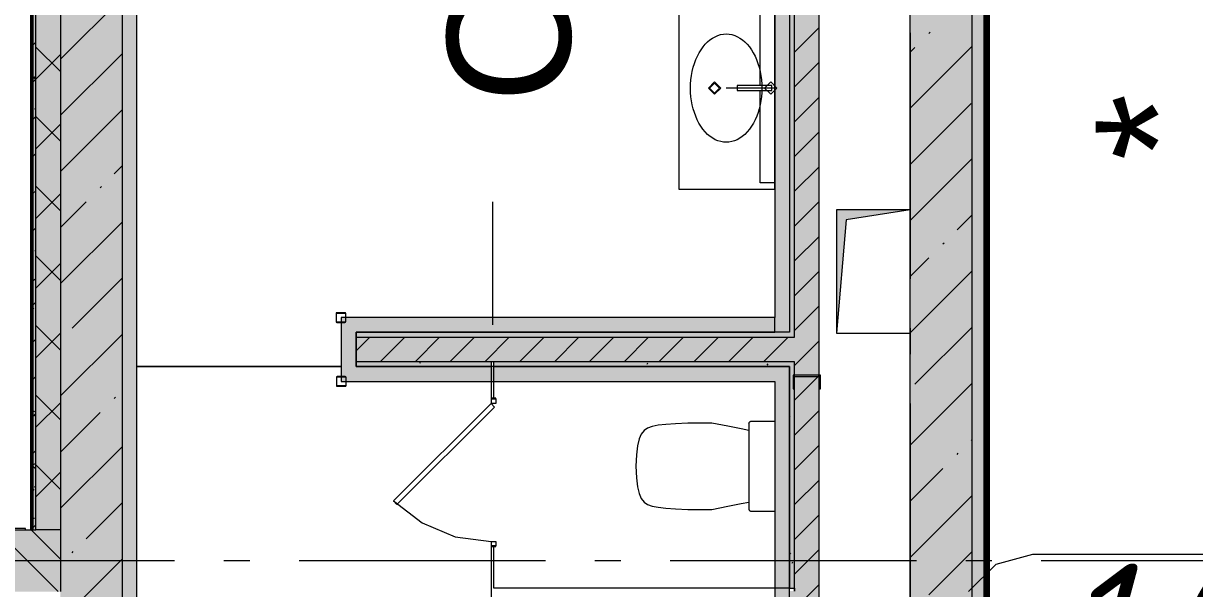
# Model space of a CAD drawing. Header units: millimetres. Extents: x -537608 to 253996, y -217170 to 186033.
# Drawn here: x -302677 to -297922, y -151263 to -148967 of the extents above; entities that cross this region are included whole.
import ezdxf

# ---------------------------------------------------------------- set-up
doc = ezdxf.new("R2010")
doc.units = ezdxf.units.MM
doc.layers.add('16) Лак 1.6м', color=160, linetype='Continuous', lineweight=90)
doc.layers.add('PDF _Геометрия', color=7, linetype='Continuous')
doc.layers.add('PDF _Текст', color=7, linetype='Continuous')
doc.layers.add('PDF _Сплошная заливка', color=7, linetype='Continuous', true_color=0xffffff)
doc.styles.add('PDF GOST-Common', font='arial.ttf')
doc.styles.add('PDF ISOCPEUR Italic', font='isocpeui.ttf')

msp = doc.modelspace()

# ---------------------------------------------------------------- hatches: boundary and pattern name
at = {"layer": 'PDF _Сплошная заливка', "true_color": 0x60b5fb, "transparency": 33554559}
msp.add_hatch(color=151, dxfattribs=at).paths.add_polyline_path([(-299626.1788, -150220.9873), (-299566.1759, -150220.9873), (-299566.1759, -146899.6326), (-299626.1788, -146899.6326), (-299626.1788, -150160.9866)])
at = {"layer": 'PDF _Сплошная заливка', "transparency": 33554559}
h = msp.add_hatch(color=256, dxfattribs=at)
h.paths.add_polyline_path([(-299546.1793, -154649.6346), (-299546.1793, -152184.9879), (-299566.1759, -152184.9879), (-299566.1759, -154649.6346)], flags=0)
h.paths.add_polyline_path([(-299566.1759, -152172.9874), (-299546.1793, -152172.9874), (-299546.1793, -151272.9877), (-299566.1759, -151272.9877), (-299566.1759, -151841.3613)], flags=0)
h.paths.add_polyline_path([(-299566.1759, -151260.9871), (-299546.1793, -151260.9871), (-299546.1793, -150340.9865), (-299566.1759, -150340.9865), (-299566.1759, -151128.1219)], flags=0)
h.paths.add_polyline_path([(-299546.1793, -150240.9861), (-299546.1793, -147149.6316), (-299566.1759, -147149.6316), (-299566.1759, -150240.9861)], flags=0)
for points in [[(-299546.1793, -154649.6346), (-299446.1788, -154649.6346), (-299446.1788, -147149.6316), (-299546.1793, -147149.6316), (-299546.1793, -153981.084)], [(-301034.8054, -150240.9861), (-299566.1759, -150240.9861), (-299566.1759, -150220.9873), (-301326.1777, -150220.9873), (-301326.1777, -150240.9861)], [(-301034.8054, -150340.9865), (-299546.1793, -150340.9865), (-299546.1793, -150240.9861), (-301326.1777, -150240.9861), (-301326.1777, -150340.9865)]]:
    msp.add_hatch(color=256, dxfattribs=at).paths.add_polyline_path(points)
at = {"layer": 'PDF _Сплошная заливка', "true_color": 0x2254ff, "transparency": 33554559}
for points in [[(-302276.1776, -154339.6349), (-302216.1791, -154339.6349), (-302216.1791, -148309.6328), (-302276.1776, -148309.6328), (-302276.1776, -153981.084)], [(-299626.1788, -150220.9873), (-299626.1788, -150160.9866), (-301386.1806, -150160.9866), (-301386.1806, -150220.9873), (-300191.5361, -150220.9873)], [(-300191.5361, -150420.986), (-299566.1759, -150420.986), (-299566.1759, -150360.9853), (-301326.1777, -150360.9853), (-301326.1777, -150420.986), (-301034.8054, -150420.986)]]:
    msp.add_hatch(color=160, dxfattribs=at).paths.add_polyline_path(points)
at = {"layer": 'PDF _Сплошная заливка', "transparency": 33554559}
h = msp.add_hatch(color=256, dxfattribs=at)
h.paths.add_polyline_path([(-301326.1777, -150360.9853), (-300778.1775, -150360.9853), (-300778.1775, -150340.9865), (-301326.1777, -150340.9865)], flags=0)
h.paths.add_polyline_path([(-299566.1759, -150360.9853), (-299566.1759, -150340.9865), (-300766.177, -150340.9865), (-300766.177, -150360.9853), (-300191.5361, -150360.9853)], flags=0)
at = {"layer": 'PDF _Сплошная заливка', "true_color": 0x2254ff, "transparency": 33554559}
h = msp.add_hatch(color=160, dxfattribs=at)
h.paths.add_polyline_path([(-299566.1759, -154649.6346), (-299566.1759, -154333.7875), (-299626.1788, -154333.7875), (-299626.1788, -154649.6346)], flags=0)
h.paths.add_polyline_path([(-299617.3689, -153977.6738), (-299566.1759, -153977.6738), (-299566.1759, -153814.9878), (-299626.1788, -153816.9879), (-299626.1788, -153977.6738)], flags=0)
h.paths.add_polyline_path([(-299566.1759, -153802.9873), (-299566.1759, -153573.788), (-299626.1788, -153573.788), (-299626.1788, -153800.9872), (-299596.1795, -153802.9873)], flags=0)
h.paths.add_polyline_path([(-299566.1759, -153217.6721), (-299566.1759, -152998.9879), (-299626.1788, -153000.988), (-299626.1788, -153217.6721), (-299596.1795, -153217.6721)], flags=0)
h.paths.add_polyline_path([(-299566.1759, -152986.9873), (-299566.1759, -152813.7864), (-299626.1788, -152813.7864), (-299626.1788, -152984.9872), (-299596.1795, -152986.9873)], flags=0)
h.paths.add_polyline_path([(-299595.4906, -152457.6726), (-299566.1759, -152457.6726), (-299566.1759, -150420.986), (-299626.1788, -150420.986), (-299626.1788, -152457.6726)], flags=0)
at = {"layer": 'PDF _Сплошная заливка', "transparency": 33554559}
h = msp.add_hatch(color=256, dxfattribs=at)
h.paths.add_polyline_path([(-302526.1787, -151274.6326), (-302526.1787, -151024.6336), (-302743.1793, -151024.6336), (-302743.1793, -151274.6326), (-302626.1792, -151274.6326)], flags=0)
h.paths.add_polyline_path([(-305198.1808, -151274.6326), (-305198.1808, -151024.6336), (-305426.1786, -151024.6336), (-305426.1786, -151274.6326), (-305251.152, -151274.6326)], flags=0)

# ---------------------------------------------------------------- linework, layer by layer
at = {"layer": '16) Лак 1.6м'}
msp.add_lwpolyline([(-298626.1744, -147209.6323), (-298766.1767, -147209.6323), (-298766.1767, -154589.6339), (-298676.1789, -154589.6339)], dxfattribs=at)
at = {"layer": 'PDF _Геометрия', "lineweight": 9}
for p, q in [((-299076.1764, -154399.6335), (-299076.1764, -146899.6326)), ((-302646.1801, -151024.6336), (-302646.1801, -147149.6316)), ((-302642.1799, -147149.6316), (-302642.1799, -151024.6336)), ((-302638.1797, -147149.6316), (-302638.1797, -151024.6336)), ((-302626.1792, -151024.6336), (-302626.1792, -147149.6316)), ((-302526.1787, -147149.6316), (-302526.1787, -151024.6336)), ((-299566.1759, -147149.6316), (-299566.1759, -150220.9873)), ((-299566.1759, -147149.6316), (-299566.1759, -150220.9873)), ((-299546.1793, -150240.9861), (-299546.1793, -147149.6316)), ((-299446.1788, -154649.6346), (-299446.1788, -147149.6316)), ((-298826.1795, -147209.6323), (-298826.1795, -154585.989)), ((-298826.1795, -147209.6323), (-298826.1795, -154399.6335)), ((-298766.1767, -154589.6339), (-298766.1767, -147209.6323)), ((-302526.1787, -147399.6327), (-302526.1787, -151024.6336)), ((-302276.1776, -148309.6328), (-302276.1776, -154339.6349)), ((-302276.1776, -148309.6328), (-302276.1776, -154339.6349)), ((-302216.1791, -154339.6349), (-302216.1791, -148369.6335)), ((-302526.1787, -149111.6601), (-302276.1776, -148861.659)), ((-299546.1793, -149083.2648), (-299446.1788, -148983.2643)), ((-299000.3407, -149007.3), (-298995.5999, -149002.5591)), ((-302638.1797, -149054.8307), (-302626.1792, -149042.8301)), ((-302526.1787, -149162.7239), (-302626.1792, -149062.7235)), ((-302626.1792, -149193.4164), (-302526.1787, -149093.416)), ((-302526.1787, -149339.7571), (-302276.1776, -149089.7581)), ((-299076.1764, -149311.2347), (-298826.1795, -149061.2358)), ((-299076.1764, -149083.1378), (-299057.3639, -149064.3253)), ((-299546.1793, -149224.6859), (-299446.1788, -149124.6855)), ((-302638.1797, -149205.7937), (-302626.1792, -149193.7932)), ((-302636.9568, -149186.1072), (-302626.1792, -149181.9692)), ((-302626.1792, -149193.3755), (-302636.9568, -149186.1072)), ((-299546.1793, -149366.1071), (-299446.1788, -149266.1067)), ((-299076.1764, -149539.3339), (-298829.2669, -149292.4222)), ((-302631.7683, -149313.3683), (-302626.1792, -149312.632)), ((-302526.1787, -149567.8561), (-302276.1776, -149317.8572)), ((-302638.1797, -149356.5673), (-302626.1792, -149344.5668)), ((-302526.1787, -149445.5662), (-302626.1792, -149345.5657)), ((-302626.1792, -149476.2587), (-302526.1787, -149376.2583)), ((-299546.1793, -149507.5282), (-299446.1788, -149407.5278)), ((-302638.1797, -149507.5304), (-302626.1792, -149495.5298)), ((-299076.1764, -149767.4329), (-298826.1795, -149517.4318)), ((-302307.77, -149577.5466), (-302276.1776, -149545.9541)), ((-299546.1793, -149648.9494), (-299446.1788, -149548.9511)), ((-302526.1787, -149728.4085), (-302626.1792, -149628.408)), ((-302638.1797, -149658.3039), (-302626.1792, -149646.3033)), ((-302626.1792, -149759.101), (-302526.1787, -149659.1005)), ((-302364.7932, -149634.5698), (-302360.0524, -149629.829)), ((-299626.1788, -149639.6335), (-299626.1788, -150160.9866)), ((-302526.1787, -149795.9552), (-302421.8207, -149691.5951)), ((-300770.9565, -150190.9859), (-300770.9565, -149690.9858)), ((-299546.1793, -149790.3705), (-299446.1788, -149690.3722)), ((-298886.2901, -149805.6435), (-298826.1795, -149745.5309)), ((-302638.1797, -149809.267), (-302626.1792, -149797.2664)), ((-302626.4719, -149773.1124), (-302626.1792, -149772.8885)), ((-302526.1787, -150024.0543), (-302276.1776, -149774.0533)), ((-299546.1793, -149931.7938), (-299446.1788, -149831.7934)), ((-298943.3132, -149862.6689), (-298938.5724, -149857.9281)), ((-302630.7951, -149891.4905), (-302626.1792, -149887.9467)), ((-302526.1787, -150011.2529), (-302626.1792, -149911.2524)), ((-302626.1792, -150041.9454), (-302526.1787, -149941.945)), ((-299076.1764, -149995.532), (-299000.3407, -149919.6942)), ((-302635.1182, -150009.8664), (-302629.8005, -150005.7844)), ((-302478.8438, -150204.8164), (-302276.1776, -150002.1524)), ((-299546.1793, -150073.215), (-299446.1788, -149973.2145)), ((-299076.1764, -150223.629), (-298826.1795, -149973.63)), ((-302638.1797, -150111.0036), (-302626.1792, -150099.003)), ((-302638.1797, -150127.2734), (-302634.1236, -150124.1625)), ((-301406.414, -150143.0804), (-301407.5853, -150145.9095)), ((-301407.5853, -150145.9095), (-301407.5853, -150177.9088)), ((-301403.585, -150141.9093), (-301406.414, -150143.0804)), ((-301405.583, -150145.9095), (-301404.9974, -150144.495)), ((-301405.583, -150177.9088), (-301405.583, -150145.9095)), ((-301404.9974, -150144.495), (-301403.585, -150143.9094)), ((-301371.5835, -150141.9093), (-301403.585, -150141.9093)), ((-301403.585, -150143.9094), (-301371.5835, -150143.9094)), ((-301368.7546, -150143.0804), (-301371.5835, -150141.9093)), ((-301371.5835, -150143.9094), (-301370.1712, -150144.495)), ((-301370.1712, -150144.495), (-301369.5856, -150145.9095)), ((-301369.5856, -150145.9095), (-301369.5856, -150177.9088)), ((-301367.5833, -150145.9095), (-301368.7546, -150143.0804)), ((-301367.5833, -150177.9088), (-301367.5833, -150145.9095)), ((-299546.1793, -150214.6361), (-299446.1788, -150114.6356)), ((-302526.1787, -150294.0952), (-302626.1792, -150194.0947)), ((-301407.5853, -150177.9088), (-301406.414, -150180.7378)), ((-301406.414, -150180.7378), (-301403.585, -150181.909)), ((-301404.9974, -150179.3233), (-301405.583, -150177.9088)), ((-301403.585, -150179.9089), (-301404.9974, -150179.3233)), ((-301371.5835, -150179.9089), (-301403.585, -150179.9089)), ((-301403.585, -150181.909), (-301371.5835, -150181.909)), ((-299626.1788, -150160.9866), (-301386.1806, -150160.9866)), ((-301386.1806, -150160.9866), (-301386.1806, -150220.9873)), ((-301370.1712, -150179.3233), (-301371.5835, -150179.9089)), ((-301371.5835, -150181.909), (-301368.7546, -150180.7378)), ((-301369.5856, -150177.9088), (-301370.1712, -150179.3233)), ((-301368.7546, -150180.7378), (-301367.5833, -150177.9088)), ((-299626.1788, -150220.9873), (-299626.1788, -150160.9866)), ((-302626.1792, -150324.7877), (-302526.1787, -150224.7872)), ((-302526.1787, -150480.2504), (-302276.1776, -150230.2515)), ((-301386.1806, -150220.9873), (-301386.1806, -150420.986)), ((-299566.1759, -150220.9873), (-301326.1777, -150220.9873)), ((-301326.1777, -150220.9873), (-301326.1777, -150240.9861)), ((-301326.1777, -150360.9853), (-301326.1777, -150220.9873)), ((-301326.1777, -150220.9873), (-299626.1788, -150220.9873)), ((-301326.1777, -150297.5786), (-301269.5852, -150240.9861)), ((-301326.1777, -150240.9861), (-299566.1759, -150240.9861)), ((-301326.1777, -150240.9861), (-301326.1777, -150340.9865)), ((-301228.1623, -150340.9865), (-301128.1618, -150240.9861)), ((-301086.7433, -150340.9865), (-300986.7429, -150240.9861)), ((-300945.32, -150340.9865), (-300845.3196, -150240.9861)), ((-300803.901, -150340.9865), (-300703.9006, -150240.9861)), ((-300662.4777, -150340.9865), (-300562.4773, -150240.9861)), ((-300521.0587, -150340.9865), (-300421.0583, -150240.9861)), ((-300379.6355, -150340.9865), (-300279.635, -150240.9861)), ((-300238.2122, -150340.9865), (-300138.2161, -150240.9861)), ((-300096.7931, -150340.9865), (-299996.7927, -150240.9861)), ((-299955.3699, -150340.9865), (-299855.3694, -150240.9861)), ((-299813.9509, -150340.9865), (-299713.9505, -150240.9861)), ((-299672.5276, -150340.9865), (-299572.5272, -150240.9861)), ((-299566.1759, -150220.9873), (-299626.1788, -150220.9873)), ((-299566.1759, -150240.9861), (-299546.1793, -150240.9861)), ((-299057.3639, -150432.9155), (-298826.1795, -150201.7291)), ((-302638.1797, -150261.7772), (-302626.1792, -150249.7766)), ((-299546.1793, -150356.0572), (-299446.1788, -150256.0567)), ((-302638.1797, -150313.8054), (-302637.3702, -150314.32)), ((-300778.1775, -150340.9865), (-301326.1777, -150340.9865)), ((-301326.1777, -150340.9865), (-301326.1777, -150360.9853)), ((-300766.177, -150340.9865), (-300778.1775, -150340.9865)), ((-300766.177, -150340.9865), (-300778.1775, -150340.9865)), ((-300778.1775, -150340.9865), (-300778.1775, -150360.9853)), ((-299566.1759, -150340.9865), (-300766.177, -150340.9865)), ((-300766.177, -150360.9853), (-300766.177, -150340.9865)), ((-299546.1793, -150340.9865), (-299566.1759, -150340.9865)), ((-299546.1793, -151260.9871), (-299546.1793, -150340.9865)), ((-301326.1777, -150360.9853), (-300778.1775, -150360.9853)), ((-299566.1759, -150360.9853), (-301326.1777, -150360.9853)), ((-300778.1775, -150360.9853), (-300778.1775, -150490.9872)), ((-300766.177, -150490.9872), (-300766.177, -150360.9853)), ((-300766.177, -150360.9853), (-299566.1759, -150360.9853)), ((-299566.1759, -150360.9853), (-299566.1759, -151260.9871)), ((-299566.1759, -150420.986), (-299566.1759, -150360.9853)), ((-302638.1797, -150412.7402), (-302626.1792, -150400.7397)), ((-301405.006, -150402.1584), (-301406.1772, -150404.9852)), ((-301406.1772, -150404.9852), (-301406.1772, -150436.9868)), ((-301406.1772, -150436.9868), (-301405.006, -150439.8158)), ((-301402.177, -150400.9872), (-301405.006, -150402.1584)), ((-301404.1793, -150404.9852), (-301403.5937, -150403.5729)), ((-301404.1793, -150436.9868), (-301404.1793, -150404.9852)), ((-301403.5937, -150438.4013), (-301404.1793, -150436.9868)), ((-301403.5937, -150403.5729), (-301402.177, -150402.9873)), ((-301370.1798, -150400.9872), (-301402.177, -150400.9872)), ((-301402.177, -150402.9873), (-301370.1798, -150402.9873)), ((-301386.1806, -150420.986), (-301326.1777, -150420.986)), ((-301367.3508, -150402.1584), (-301370.1798, -150400.9872)), ((-301370.1798, -150402.9873), (-301368.7632, -150403.5729)), ((-301368.7632, -150403.5729), (-301368.1776, -150404.9852)), ((-301368.1776, -150436.9868), (-301368.7632, -150438.4013)), ((-301368.1776, -150404.9852), (-301368.1776, -150436.9868)), ((-301366.1796, -150404.9852), (-301367.3508, -150402.1584)), ((-301367.3508, -150439.8158), (-301366.1796, -150436.9868)), ((-301366.1796, -150436.9868), (-301366.1796, -150404.9852)), ((-301326.1777, -150420.986), (-299626.1788, -150420.986)), ((-299626.1788, -150420.986), (-299626.1788, -152457.6726)), ((-299566.1759, -152457.6726), (-299566.1759, -150420.986)), ((-299546.1793, -150497.4783), (-299446.1788, -150397.4779)), ((-299076.1764, -150679.8271), (-298826.1795, -150429.826)), ((-302526.1787, -150576.9374), (-302626.1792, -150476.937)), ((-302307.77, -150489.9409), (-302303.0293, -150485.1979)), ((-301405.006, -150439.8158), (-301402.177, -150440.9869)), ((-301402.177, -150438.9868), (-301403.5937, -150438.4013)), ((-301370.1798, -150438.9868), (-301402.177, -150438.9868)), ((-301402.177, -150440.9869), (-301370.1798, -150440.9869)), ((-301368.7632, -150438.4013), (-301370.1798, -150438.9868)), ((-301370.1798, -150440.9869), (-301367.3508, -150439.8158)), ((-302626.1792, -150607.63), (-302526.1787, -150507.6295)), ((-300778.1775, -150510.986), (-301174.1576, -150906.966)), ((-300764.0369, -150525.1287), (-301160.0169, -150921.1088)), ((-300778.1775, -150490.9872), (-300778.1775, -150510.986)), ((-300778.1775, -150510.986), (-300764.0369, -150525.1287)), ((-300758.1765, -150510.986), (-300778.1775, -150510.986)), ((-300758.1765, -150490.9872), (-300758.1765, -150510.986)), ((-302638.1797, -150563.5138), (-302626.1792, -150551.5132)), ((-302637.2927, -150540.1951), (-302631.6391, -150543.797)), ((-302631.3807, -150560.5707), (-302626.1792, -150555.1517)), ((-302626.1792, -150561.3781), (-302631.3807, -150560.5707)), ((-302526.1787, -150708.3495), (-302364.7932, -150546.964)), ((-299546.1793, -150638.8995), (-299446.1788, -150538.8991)), ((-298829.2669, -150661.0147), (-298826.1795, -150657.9251)), ((-302638.1797, -150714.4768), (-302626.1792, -150702.4762)), ((-302526.1787, -150936.4486), (-302276.1776, -150686.4475)), ((-299546.1793, -150780.3206), (-299446.1788, -150680.3223)), ((-298886.2901, -150718.0378), (-298881.5492, -150713.297)), ((-302638.1797, -150759.1291), (-302626.1792, -150754.5218)), ((-302638.1797, -150766.4018), (-302627.3633, -150773.6981)), ((-302627.3159, -150773.7476), (-302626.1792, -150770.3568)), ((-302526.1787, -150859.7798), (-302626.1792, -150759.7815)), ((-302626.1792, -150890.4722), (-302526.1787, -150790.4718)), ((-299076.1764, -150907.9262), (-298943.3132, -150775.0631)), ((-302638.1797, -150865.2504), (-302632.7672, -150859.8379)), ((-302633.2064, -150848.804), (-302626.5581, -150847.9277)), ((-299546.1793, -150921.7417), (-299446.1788, -150821.7435)), ((-301160.0169, -150921.1088), (-301174.1576, -150906.966)), ((-301174.1576, -150906.966), (-301058.1779, -150995.9606)), ((-299076.1764, -151136.0232), (-298826.1795, -150886.0243)), ((-302421.8207, -151060.1875), (-302276.1776, -150914.5466)), ((-302638.1797, -151016.2134), (-302626.1792, -151004.2129)), ((-302637.7319, -150977.3353), (-302631.0836, -150976.4612)), ((-301058.1779, -150995.9606), (-300923.1187, -151051.9051)), ((-299546.1793, -151063.165), (-299446.1788, -150963.1646)), ((-302743.1793, -151024.6336), (-302646.1801, -151024.6336)), ((-302646.1801, -151024.6336), (-302642.1799, -151024.6336)), ((-302526.1787, -151142.6241), (-302645.1725, -151023.6282)), ((-302642.1799, -151024.6336), (-302638.1797, -151024.6336)), ((-302638.1797, -151024.6336), (-302626.1792, -151024.6336)), ((-302526.1787, -151024.6336), (-302626.1792, -151024.6336)), ((-302526.1787, -151024.6336), (-302526.1787, -151274.6326)), ((-300923.1187, -151051.9051), (-300778.1775, -151070.9868)), ((-302535.5914, -151274.6326), (-302743.1793, -151067.0447)), ((-300778.1775, -151070.9868), (-300758.1765, -151070.9868)), ((-300778.1775, -151070.9868), (-300778.1775, -151090.9855)), ((-300778.1775, -151090.9855), (-300778.1775, -151390.9869)), ((-300766.177, -151260.9871), (-300766.177, -151090.9855)), ((-300758.1765, -151070.9868), (-300758.1765, -151090.9855)), ((-302526.1787, -151392.6446), (-302276.1776, -151142.6457)), ((-302478.8438, -151117.2107), (-302474.103, -151112.4699)), ((-299546.1793, -151204.5862), (-299446.1788, -151104.5858)), ((-299000.3407, -151288.2845), (-298826.1795, -151114.1234)), ((-299546.1793, -151346.0073), (-299446.1788, -151246.0069)), ((-299566.1759, -151260.9871), (-300766.177, -151260.9871)), ((-299566.1759, -151260.9871), (-299546.1793, -151260.9871)), ((-299546.1793, -151260.9871), (-299546.1793, -151272.9877)), ((-299546.1793, -151272.9877), (-299546.1793, -151260.9871))]:
    msp.add_line(p, q, dxfattribs=at)
at = {"layer": 'PDF _Геометрия', "color": 253, "lineweight": 9, "true_color": 0xaaaaaa}
for p, q in [((-300016.1779, -147989.6327), (-300016.1779, -149639.6335)), ((-299626.1788, -149639.6335), (-299626.1788, -147989.6327)), ((-302276.1776, -149004.9662), (-302276.1776, -150004.9641)), ((-299076.1764, -149004.9662), (-299076.1764, -150004.9641)), ((-299895.6813, -149229.6335), (-299870.6812, -149204.6333)), ((-299870.6812, -149254.6336), (-299895.6813, -149229.6335)), ((-299890.6822, -149229.6335), (-299870.6812, -149209.6325)), ((-299870.6812, -149249.6322), (-299890.6822, -149229.6335)), ((-299870.6812, -149204.6333), (-299845.6811, -149229.6335)), ((-299870.6812, -149209.6325), (-299850.6803, -149229.6335)), ((-299850.6803, -149229.6335), (-299870.6812, -149249.6322)), ((-299845.6811, -149229.6335), (-299870.6812, -149254.6336)), ((-299628.3834, -149229.6335), (-299823.3851, -149229.6335)), ((-299638.3861, -149219.6329), (-299778.3841, -149219.6329)), ((-299778.3841, -149219.6329), (-299778.3841, -149239.6339)), ((-299778.3841, -149239.6339), (-299638.3861, -149239.6339)), ((-299667.4079, -149229.6335), (-299642.4078, -149204.6333)), ((-299642.4078, -149254.6336), (-299667.4079, -149229.6335)), ((-299642.4078, -149204.6333), (-299617.4076, -149229.6335)), ((-299617.4076, -149229.6335), (-299642.4078, -149254.6336)), ((-299638.3861, -149239.6339), (-299638.3861, -149219.6329)), ((-300016.1779, -149639.6335), (-299626.1788, -149639.6335)), ((-299076.1764, -149724.6322), (-299376.1777, -149724.6322)), ((-299376.1777, -149724.6322), (-299376.1777, -150224.6323)), ((-299076.1764, -149724.6322), (-299336.1758, -149764.6319)), ((-299076.1764, -150224.6323), (-299076.1764, -149724.6322)), ((-299336.1758, -149764.6319), (-299376.1777, -150224.6323)), ((-302276.1776, -150204.965), (-302276.1776, -150310.7978)), ((-299376.1777, -150224.6323), (-299076.1764, -150224.6323)), ((-299076.1764, -150204.965), (-299076.1764, -150310.7978)), ((-302276.1776, -150510.7987), (-302276.1776, -151510.7988)), ((-299076.1764, -150510.7987), (-299076.1764, -151510.7988)), ((-300156.8305, -150620.7544), (-300168.3316, -150634.8928)), ((-300142.367, -150610.853), (-300156.8305, -150620.7544)), ((-300123.9505, -150604.0173), (-300142.367, -150610.853)), ((-300100.0312, -150599.425), (-300123.9505, -150604.0173)), ((-300069.0459, -150596.2624), (-300100.0312, -150599.425)), ((-300029.4272, -150593.7197), (-300069.0459, -150596.2624)), ((-299979.6079, -150590.9854), (-300029.4272, -150593.7197)), ((-299881.8034, -150590.9854), (-299979.6079, -150590.9854)), ((-299817.3526, -150603.4899), (-299881.8034, -150590.9854)), ((-299762.5513, -150614.3601), (-299817.3526, -150603.4899)), ((-299731.9836, -150620.8965), (-299762.5513, -150614.3601)), ((-299731.6434, -150590.8972), (-299731.9836, -150593.4872)), ((-299731.9836, -150593.4872), (-299731.9836, -150938.4874)), ((-299730.6445, -150588.4859), (-299731.6434, -150590.8972)), ((-299731.6434, -150590.8972), (-299730.6445, -150588.4859)), ((-299729.0513, -150586.4148), (-299730.6445, -150588.4859)), ((-299730.6445, -150588.4859), (-299729.0513, -150586.4148)), ((-299726.9844, -150584.8259), (-299729.0513, -150586.4148)), ((-299729.0513, -150586.4148), (-299726.9844, -150584.8259)), ((-299724.5688, -150583.8269), (-299726.9844, -150584.8259)), ((-299726.9844, -150584.8259), (-299724.5688, -150583.8269)), ((-299721.981, -150583.4868), (-299724.5688, -150583.8269)), ((-299626.1788, -150583.4868), (-299721.981, -150583.4868)), ((-300177.1888, -150654.8615), (-300183.6907, -150682.2858)), ((-300168.3316, -150634.8928), (-300177.1888, -150654.8615)), ((-300188.1043, -150718.787), (-300190.7137, -150765.9862)), ((-300183.6907, -150682.2858), (-300188.1043, -150718.787)), ((-300190.7137, -150765.9862), (-300188.1043, -150813.1877)), ((-300188.1043, -150813.1877), (-300183.6907, -150849.6867)), ((-300183.6907, -150849.6867), (-300177.1888, -150877.111)), ((-300177.1888, -150877.111), (-300168.3316, -150897.0818)), ((-300168.3316, -150897.0818), (-300156.8305, -150911.2182)), ((-300156.8305, -150911.2182), (-300142.367, -150921.1196)), ((-299762.5513, -150917.6124), (-299731.9836, -150911.076)), ((-300142.367, -150921.1196), (-300123.9505, -150927.9552)), ((-300123.9505, -150927.9552), (-300100.0312, -150932.5496)), ((-300100.0312, -150932.5496), (-300069.0459, -150935.7102)), ((-300069.0459, -150935.7102), (-300029.4272, -150938.2528)), ((-300029.4272, -150938.2528), (-299979.6079, -150940.987)), ((-299979.6079, -150940.987), (-299881.8034, -150940.987)), ((-299881.8034, -150940.987), (-299817.3526, -150928.4827)), ((-299817.3526, -150928.4827), (-299762.5513, -150917.6124)), ((-299731.9836, -150938.4874), (-299731.6434, -150941.0753)), ((-299731.6434, -150941.0753), (-299730.6445, -150943.4866)), ((-299730.6445, -150943.4866), (-299731.6434, -150941.0753)), ((-299730.6445, -150943.4866), (-299729.0513, -150945.5578)), ((-299729.0513, -150945.5578), (-299730.6445, -150943.4866)), ((-299729.0513, -150945.5578), (-299726.9844, -150947.1466)), ((-299726.9844, -150947.1466), (-299729.0513, -150945.5578)), ((-299726.9844, -150947.1466), (-299724.5688, -150948.1456)), ((-299724.5688, -150948.1456), (-299726.9844, -150947.1466)), ((-299724.5688, -150948.1456), (-299721.981, -150948.4858)), ((-299721.981, -150948.4858), (-299626.1788, -150948.4858)), ((-302062.85, -151149.632), (-303062.85, -151149.632)), ((-301757.0141, -151149.632), (-301862.8491, -151149.632)), ((-300557.0131, -151149.632), (-301557.0175, -151149.632)), ((-300251.1816, -151149.632), (-300357.0165, -151149.632)), ((-299051.1805, -151149.632), (-300051.1807, -151149.632)), ((-298745.349, -151149.632), (-298851.1796, -151149.632)), ((-298579.2658, -151124.3326), (-298729.2665, -151164.5262)), ((-297379.2691, -151124.3326), (-298579.2658, -151124.3326)), ((-297545.348, -151149.632), (-298545.3481, -151149.632)), ((-298729.2665, -151164.5262), (-298839.0758, -151274.3333))]:
    msp.add_line(p, q, dxfattribs=at)
at = {"layer": 'PDF _Геометрия', "color": 250, "lineweight": 9, "true_color": 0x333333}
for p, q in [((-299626.1788, -148014.6328), (-299626.1788, -149614.6334)), ((-299686.1774, -149219.6329), (-299686.1774, -148409.6332)), ((-299686.1774, -149614.6334), (-299686.1774, -149239.6339)), ((-299626.1788, -149614.6334), (-299686.1774, -149614.6334)), ((-299626.1788, -149614.6334), (-299626.1788, -149639.6335))]:
    msp.add_line(p, q, dxfattribs=at)
at = {"layer": 'PDF _Геометрия', "color": 9, "lineweight": 9, "true_color": 0xc0c0c0}
for p, q in [((-301386.1806, -150360.9853), (-302216.1791, -150360.9853)), ((-302216.1791, -150360.9853), (-301386.1806, -150360.9853))]:
    msp.add_line(p, q, dxfattribs=at)
at = {"layer": 'PDF _Геометрия', "color": 8, "lineweight": 9, "true_color": 0x787878}
for p, q in [((-301064.555, -150348.9331), (-301067.9049, -150343.1244)), ((-300142.9095, -150346.4723), (-300146.2638, -150352.2809)), ((-299653.0951, -150355.2499), (-299656.4493, -150349.4412)), ((-299564.1823, -150563.2855), (-299566.1759, -150566.7432)), ((-299561.461, -151123.5662), (-299564.811, -151117.7597)), ((-299554.2142, -151155.6258), (-299557.5684, -151161.4324))]:
    msp.add_line(p, q, dxfattribs=at)
at = {"layer": 'PDF _Геометрия', "color": 253, "lineweight": 20, "true_color": 0xaaaaaa}
for p, q in [((-299441.1797, -150396.2594), (-299551.1785, -150396.2594)), ((-299551.1785, -150396.2594), (-299551.1785, -150451.2609)), ((-299546.1793, -150401.2607), (-299446.1788, -150401.2607)), ((-299546.1793, -150451.2609), (-299546.1793, -150401.2607)), ((-299446.1788, -150401.2607), (-299446.1788, -150451.2609)), ((-299441.1797, -150451.2609), (-299441.1797, -150396.2594)), ((-299551.1785, -150451.2609), (-299546.1793, -150451.2609)), ((-299446.1788, -150451.2609), (-299441.1797, -150451.2609)), ((-302668.179, -151018.6334), (-302749.1774, -151018.6334)), ((-302743.1793, -151024.6336), (-302668.179, -151024.6336)), ((-302668.179, -151024.6336), (-302668.179, -151018.6334))]:
    msp.add_line(p, q, dxfattribs=at)
at = {"layer": 'PDF _Геометрия', "lineweight": 30}
for p, q in [((-300778.1775, -150490.9872), (-300758.1765, -150490.9872)), ((-300758.1765, -151090.9855), (-300778.1775, -151090.9855))]:
    msp.add_line(p, q, dxfattribs=at)
at = {"layer": 'PDF _Геометрия', "color": 253, "lineweight": 9, "true_color": 0xaaaaaa}
msp.add_ellipse((-299823.3856, -149229.6336), major_axis=(-0.0014, 219.9526), ratio=0.659087401, start_param=6.283172344, end_param=12.566357651, dxfattribs=at)
at = {"layer": 'PDF _Сплошная заливка', "lineweight": 35, "transparency": 33554559}
for points in [[(-298826.1795, -154399.6335), (-298826.1795, -146899.6326), (-299076.1764, -154399.6335), (-299076.1764, -146899.6326)], [(-302626.1792, -151024.6336), (-302626.1792, -147149.6316), (-302638.1797, -151024.6336), (-302638.1797, -147149.6316)], [(-302526.1787, -151024.6336), (-302526.1787, -147149.6316), (-302626.1792, -151024.6336), (-302626.1792, -147149.6316)], [(-302276.1776, -154399.6335), (-302276.1776, -147399.6327), (-302526.1787, -154399.6335), (-302526.1787, -147399.6327)]]:
    msp.add_solid(points, dxfattribs=at)
at = {"layer": 'PDF _Сплошная заливка', "color": 85, "lineweight": 35, "true_color": 0x56bc34, "transparency": 33554559}
msp.add_solid([(-298766.1767, -154589.6339), (-298766.1767, -147209.6323), (-298826.1795, -154589.6339), (-298826.1795, -147209.6323)], dxfattribs=at)
at = {"layer": 'PDF _Сплошная заливка', "color": 254, "lineweight": 35, "true_color": 0xe2e2e2, "transparency": 33554559}
msp.add_solid([(-299376.1777, -150224.6323), (-299336.1758, -149764.6319), (-299376.1777, -149724.6322), (-299076.1764, -149724.6322)], dxfattribs=at)
at = {"layer": 'PDF _Сплошная заливка', "color": 160, "lineweight": 35, "true_color": 0x2254ff, "transparency": 33554559}
msp.add_solid([(-301326.1777, -150420.986), (-301326.1777, -150220.9873), (-301386.1806, -150420.986), (-301386.1806, -150220.9873)], dxfattribs=at)

# ---------------------------------------------------------------- texts
at = {"layer": 'PDF _Текст', "char_height": 500, "attachment_point": 4, "rotation": 90, "style": 'PDF GOST-Common'}
for s, insert in [('СТ-З', (-300702.288, -149290.5771)), ('*', (-298073.0652, -149523.966))]:
    msp.add_mtext(s, dxfattribs=dict(at, insert=insert))
at = {"layer": 'PDF _Текст', "insert": (-298460.5992, -151411.0427), "char_height": 500, "attachment_point": 4, "style": 'PDF ISOCPEUR Italic'}
msp.add_mtext('1.036', dxfattribs=at)

doc.saveas('drawing.dxf')
